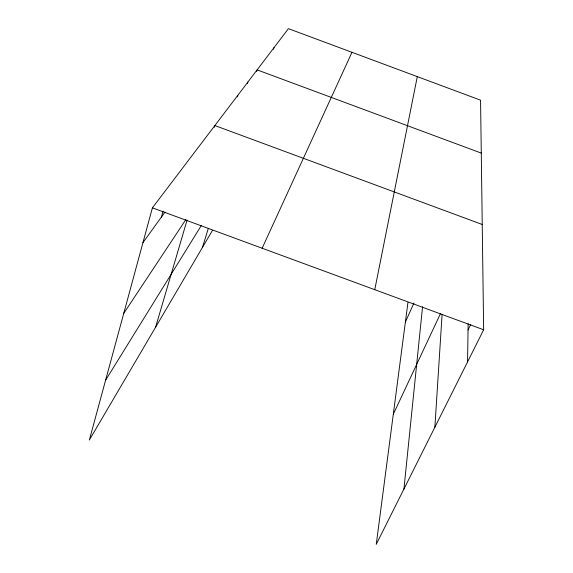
<?xml version="1.0" encoding="UTF-8"?>
<svg xmlns="http://www.w3.org/2000/svg" width="573" height="573" viewBox="0 0 573 573"><rect width="100%" height="100%" fill="white"/><g stroke="black" fill="none" stroke-linecap="round" stroke-linejoin="round"><path stroke-width="0.86" d="M467.568 361.885L468.141 323.702M434.871 427.222L442.084 314.663M403.929 489.048L422.559 306.777M407.947 302.508L376.246 544.35L483.648 329.769L480.568 100.175L288.412 28.65L152.404 207.834L89.352 440.035L212.39 230.518M374.763 289.687L417.302 76.624M161.385 217.103L163.054 211.122M155.584 327.255L187.07 220.118M214.366 127.242L214.861 125.551L482.237 224.48M237.344 96.93L237.852 95.268M247.371 83.744L247.894 82.039M202.455 247.436L208.35 228.29M256.597 71.582L257.119 69.877L481.277 153.098M273.45 49.328L273.973 47.681M405.383 322.069L413.928 303.053M262.148 248.231L351.972 52.308M393.3 414.265L440.551 313.431M468.048 329.962L470.777 324.411M105.597 380.228L201.417 225.368M123.761 313.331L185.853 219.595M142.964 242.608L164.995 212.103M152.404 207.834L483.648 329.769"/></g></svg>
